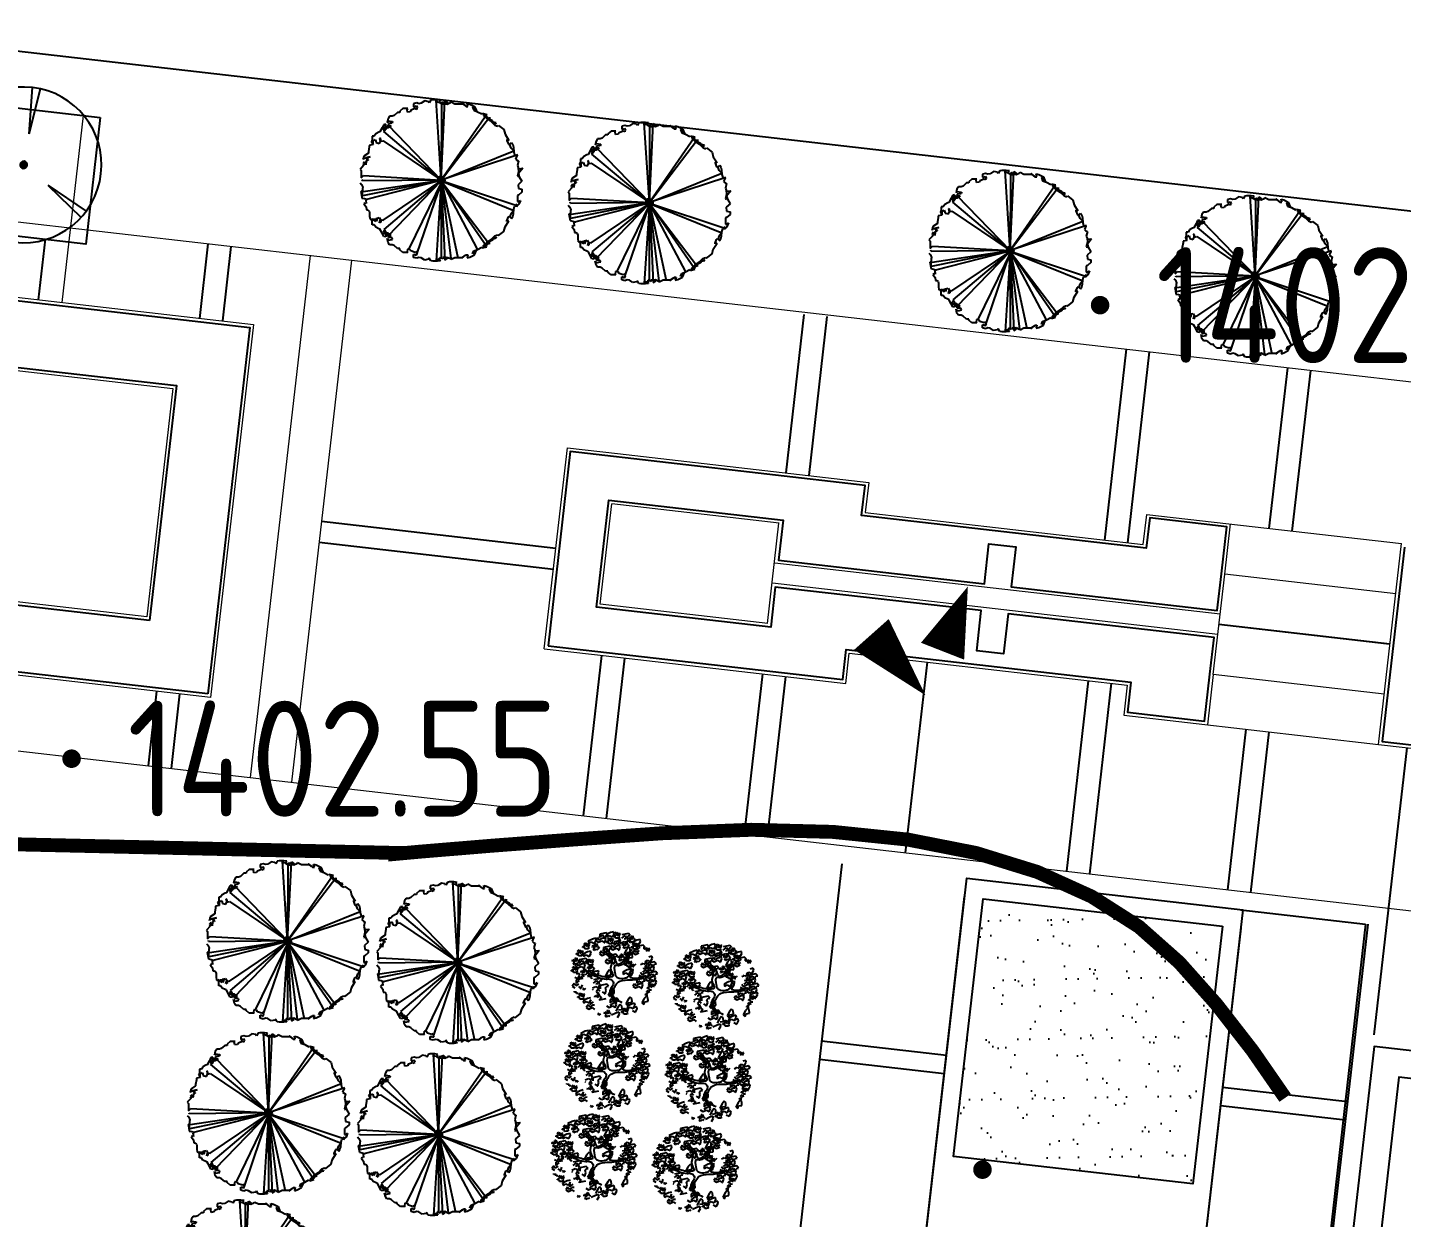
# Model space of a CAD drawing. Extents: x -2226 to 12369489, y -12501589 to 2275.
# Drawn here: x 5664006.45 to 5664036.11, y -6547982.6 to -6547956.91 of the extents above; entities that cross this region are included whole.
import ezdxf
from ezdxf.enums import TextEntityAlignment as Align

# ---------------------------------------------------------------- set-up
doc = ezdxf.new("R2010")
doc.units = 0
doc.header["$LTSCALE"] = 1000
doc.header["$MEASUREMENT"] = 0
doc.layers.get('0').update_dxf_attribs({"linetype": 'CONTINUOUS'})
for name, color, linetype in [('0-road', 33, 'CONTINUOUS'), ('0-tree', 93, 'CONTINUOUS'), ('2222', 7, 'CONTINUOUS'), ('caodi', 7, 'CONTINUOUS'), ('GN-树木', 7, 'CONTINUOUS'), ('Plnt', 122, 'CONTINUOUS'), ('WALL', 2, 'CONTINUOUS'), ('周边地形图', 8, 'CONTINUOUS'), ('树', 85, 'CONTINUOUS'), ('水', 165, 'CONTINUOUS'), ('车行道', 5, 'CONTINUOUS'), ('铺地', 25, 'CONTINUOUS')]:
    doc.layers.add(name, color=color, linetype=linetype)
doc.layers.add('景观', color=4, linetype='CONTINUOUS', lineweight=13)
doc.styles.get("Standard").update_dxf_attribs({"font": 'GBENOR', "bigfont": 'GBCBIG'})

# ---------------------------------------------------------------- blocks, each defined once
blk = doc.blocks.new('gc090')
for points in [[(1.067, 1.447, 0, 1, 0), (0.52, 0.049, 1, 1, 0)], [(-1.016, 0.411, 1, 0, 0), (0.151, -0.902, 0, 0, 0)]]:
    blk.add_lwpolyline(points, format="xyseb")
blk = doc.blocks.new('RT5')
at = {"layer": 'WALL', "ltscale": 10}
for points in [[(4426135, -5875637), (4487035, -5875637), (4487035, -5864537), (4426135, -5864537)], [(4426735, -5875037), (4486435, -5875037), (4486435, -5865137), (4426735, -5865137)]]:
    blk.add_lwpolyline(points, close=True, dxfattribs=at)
blk = doc.blocks.new('hf')
h = blk.add_hatch(color=256)
edge = h.paths.add_edge_path()
edge.add_ellipse((617215, -98120), major_axis=(53.4, 0), ratio=0.999999, start_angle=0, end_angle=360, ccw=False)
for p, q in [((617002, -97696, 3233), (616631, -97110, 3233)), ((617002, -97696, 3233), (616737, -97056, 3233)), ((617688, -98148, 3233), (618382, -98120, 3233)), ((617688, -98148, 3233), (618376, -98239, 3233)), ((616954, -98516, 3233), (616532, -99066, 3233)), ((616954, -98516, 3233), (616632, -99131, 3233))]:
    blk.add_line(p, q)
at = {"extrusion": (0, 0, -1)}
for major_axis, start_param, end_param in [((1167, 0), 4.712171, 10.995356), ((53.4, 0), 4.709365, 10.99255)]:
    blk.add_ellipse((617215, -98120, 3233), major_axis=major_axis, ratio=0.999999, start_param=start_param, end_param=end_param, dxfattribs=at)
blk = doc.blocks.new('wqeqweq')
at = {"layer": '0-tree', "color": 76}
for p, q in [((164803, -121609), (164762, -121681)), ((164855, -121598), (164803, -121609)), ((164979, -121598), (164855, -121598)), ((165084, -123763), (164948, -121609)), ((164948, -121609), (164969, -121650)), ((165062, -121609), (164979, -121598)), ((165041, -121640), (165062, -121609)), ((163905, -121939), (163812, -122021)), ((163967, -121939), (163905, -121939)), ((164050, -121836), (163967, -121908)), ((163967, -121908), (163967, -121939)), ((164143, -121836), (164050, -121836)), ((164184, -121836), (164143, -121836)), ((164163, -121856), (164184, -121836)), ((164174, -121929), (164163, -121856)), ((164246, -121918), (164174, -121929)), ((164266, -121877), (164246, -121918)), ((164380, -121836), (164266, -121877)), ((164421, -121681), (164339, -121702)), ((164339, -121702), (164339, -121784)), ((164339, -121784), (164390, -121784)), ((164421, -121856), (164380, -121836)), ((164390, -121784), (164411, -121753)), ((164411, -121753), (164442, -121815)), ((164483, -121702), (164421, -121681)), ((164442, -121815), (164421, -121825)), ((164421, -121825), (164421, -121856)), ((164545, -121691), (164483, -121702)), ((164638, -121629), (164545, -121691)), ((164741, -121650), (164638, -121629)), ((164762, -121681), (164741, -121650)), ((164969, -121650), (165031, -121660)), ((165031, -121660), (165062, -121691)), ((165041, -121691), (165041, -121640)), ((165092, -121681), (165041, -121691)), ((165062, -121691), (165092, -121691)), ((165084, -123763), (165185, -121629)), ((165092, -121691), (165084, -123763)), ((165123, -121660), (165092, -121681)), ((165154, -121691), (165123, -121660)), ((165144, -121733), (165154, -121691)), ((165185, -121629), (165258, -121681)), ((165258, -121681), (165196, -121702)), ((165196, -121702), (165247, -121712)), ((165247, -121712), (165330, -121671)), ((165330, -121671), (165351, -121650)), ((165351, -121650), (165454, -121702)), ((165454, -121702), (165516, -121702)), ((165516, -121702), (165536, -121702)), ((165536, -121702), (165660, -121702)), ((165722, -121753), (165640, -121681)), ((165640, -121681), (165733, -121753)), ((165660, -121702), (165722, -121753)), ((165733, -121753), (165753, -121774)), ((165753, -121774), (165805, -121774)), ((165805, -121774), (165784, -121691)), ((165784, -121691), (165857, -121712)), ((165857, -121712), (165980, -121774)), ((166032, -121898), (165929, -121794)), ((165929, -121794), (165960, -121877)), ((165960, -121877), (166063, -121918)), ((165980, -121774), (166032, -121898)), ((166063, -121918), (166177, -121980)), ((166177, -121980), (166197, -121960)), ((166197, -121960), (166311, -121991)), ((166301, -122032), (166228, -121970)), ((166228, -121970), (166228, -122021)), ((163492, -122352), (163430, -122465)), ((163533, -122269), (163492, -122352)), ((163513, -122372), (163585, -122331)), ((163585, -122259), (163533, -122269)), ((163533, -122455), (163647, -122279)), ((163585, -122331), (163585, -122259)), ((163647, -122352), (163595, -122362)), ((163647, -122104), (163626, -122207)), ((163626, -122207), (163647, -122166)), ((163688, -122042), (163647, -122104)), ((163647, -122166), (163709, -122176)), ((163647, -122279), (165084, -123763)), ((163730, -122290), (163647, -122352)), ((163761, -122228), (163657, -122238)), ((163657, -122238), (163657, -122269)), ((163657, -122269), (163657, -122290)), ((163657, -122290), (163730, -122290)), ((163761, -122042), (163688, -122042)), ((163709, -122176), (163771, -122187)), ((163812, -122021), (163761, -122042)), ((163771, -122187), (163761, -122228)), ((166311, -121991), (165084, -123763)), ((165084, -123763), (166383, -122063)), ((166228, -122021), (166311, -122104)), ((166332, -122094), (166301, -122032)), ((166311, -122104), (166435, -122187)), ((166466, -122166), (166332, -122094)), ((166383, -122063), (166383, -122145)), ((166383, -122145), (166466, -122187)), ((166435, -122187), (166528, -122279)), ((166486, -122197), (166466, -122166)), ((166466, -122187), (166559, -122248)), ((166569, -122218), (166486, -122197)), ((166528, -122279), (166600, -122310)), ((166559, -122248), (166569, -122218)), ((166600, -122310), (166631, -122290)), ((166631, -122290), (166776, -122403)), ((163244, -122713), (163193, -122713)), ((163193, -122713), (163244, -122806)), ((163203, -122744), (163306, -122672)), ((163224, -122682), (163203, -122744)), ((163275, -122579), (163224, -122579)), ((163224, -122579), (163224, -122682)), ((163244, -122775), (163244, -122713)), ((163317, -122517), (163275, -122579)), ((163306, -122672), (163327, -122754)), ((163399, -122475), (163317, -122517)), ((163430, -122465), (163399, -122475)), ((163409, -122775), (163451, -122702)), ((163451, -122651), (163420, -122630)), ((163420, -122630), (163440, -122713)), ((163440, -122713), (163513, -122702)), ((163451, -122702), (163451, -122651)), ((163554, -122434), (163513, -122372)), ((163513, -122702), (165084, -123763)), ((165084, -123763), (163533, -122455)), ((163585, -122393), (163554, -122434)), ((163595, -122362), (163585, -122393)), ((166776, -122403), (166807, -122527)), ((166807, -122527), (166910, -122692)), ((166910, -122692), (166858, -122672)), ((166858, -122672), (166858, -122692)), ((166858, -122692), (166899, -122795)), ((163120, -123033), (162996, -123115)), ((163141, -122868), (163120, -122991)), ((163120, -122991), (163120, -123033)), ((163244, -122806), (163141, -122826)), ((163141, -122826), (163141, -122868)), ((163327, -122754), (163409, -122775)), ((165084, -123763), (167044, -122971)), ((167147, -123084), (165084, -123763)), ((166899, -122795), (166920, -122816)), ((166920, -122816), (166982, -122754)), ((166972, -122899), (166930, -122785)), ((167044, -122971), (166972, -122899)), ((166982, -122754), (167013, -122806)), ((167013, -122806), (167034, -122878)), ((167034, -122878), (167044, -123002)), ((167044, -123002), (167065, -123084)), ((167065, -123084), (167127, -123095)), ((167127, -123095), (167147, -123084)), ((162996, -123363), (162893, -123476)), ((162996, -123115), (162976, -123208)), ((162976, -123208), (162986, -123177)), ((163017, -123270), (162976, -123322)), ((162976, -123322), (162996, -123363)), ((162986, -123177), (163162, -123136)), ((163048, -123353), (163017, -123270)), ((163162, -123136), (163038, -123167)), ((163038, -123167), (163110, -123208)), ((163058, -123260), (163048, -123353)), ((163100, -123239), (163058, -123239)), ((163058, -123239), (163058, -123260)), ((163110, -123208), (163100, -123239)), ((167127, -123105), (167085, -123198)), ((167085, -123198), (167127, -123229)), ((167127, -123229), (167168, -123249)), ((167168, -123249), (167137, -123373)), ((167137, -123373), (167158, -123425)), ((167158, -123425), (167168, -123538)), ((167281, -123445), (167168, -123590)), ((167178, -123456), (167281, -123445)), ((167178, -123559), (167178, -123456)), ((162893, -123476), (162924, -123507)), ((162893, -123837), (162934, -123879)), ((162924, -123507), (162924, -123631)), ((162924, -123631), (162924, -123703)), ((162924, -123703), (162986, -123641)), ((162955, -123786), (162945, -123755)), ((165084, -123763), (162955, -123786)), ((165084, -123763), (162955, -124188)), ((162976, -124075), (165084, -123763)), ((162986, -123641), (165084, -123763)), ((165041, -123788), (163065, -124290)), ((163513, -124849), (165084, -123788)), ((165084, -123788), (163533, -125096)), ((163647, -125272), (165084, -123788)), ((165106, -123778), (164211, -125622)), ((165078, -123825), (164426, -125734)), ((165084, -123788), (164948, -125942)), ((165092, -125860), (165084, -123788)), ((165084, -123788), (165185, -125922)), ((166311, -125561), (165084, -123788)), ((165084, -123788), (166383, -125488)), ((167147, -124467), (165084, -123788)), ((165084, -123788), (167044, -124580)), ((165087, -123778), (165534, -125864)), ((165087, -123797), (166056, -125631)), ((165087, -123806), (165339, -125883)), ((167168, -123538), (167137, -123662)), ((167137, -123662), (167168, -123672)), ((167261, -123796), (167158, -123889)), ((167168, -123672), (167178, -123559)), ((167168, -123590), (167189, -123672)), ((167189, -123672), (167261, -123796)), ((162955, -124095), (162914, -124064)), ((162914, -124064), (162934, -124157)), ((162934, -123879), (162965, -123951)), ((162934, -124157), (162945, -124250)), ((162955, -124023), (162945, -124075)), ((162945, -124075), (162976, -124075)), ((162965, -123951), (162955, -123992)), ((162955, -123992), (162955, -124023)), ((162955, -124147), (162955, -124095)), ((162955, -124188), (162955, -124147)), ((167168, -124168), (167137, -124178)), ((167137, -124178), (167137, -124343)), ((167158, -123889), (167168, -123992)), ((167168, -123992), (167261, -124013)), ((167261, -124085), (167168, -124168)), ((167261, -124013), (167261, -124085)), ((162945, -124250), (163017, -124261)), ((163027, -124384), (162996, -124405)), ((162996, -124405), (163058, -124488)), ((163017, -124261), (163079, -124281)), ((163058, -124395), (163027, -124384)), ((163089, -124291), (163048, -124302)), ((163048, -124302), (163058, -124395)), ((163058, -124488), (163069, -124570)), ((163069, -124570), (163100, -124570)), ((163079, -124281), (163089, -124291)), ((163100, -124570), (163141, -124601)), ((167044, -124580), (166972, -124653)), ((167034, -124673), (167044, -124549)), ((167044, -124549), (167065, -124467)), ((167065, -124467), (167127, -124457)), ((167137, -124446), (167096, -124426)), ((167096, -124426), (167096, -124488)), ((167127, -124457), (167147, -124467)), ((167137, -124343), (167158, -124343)), ((167178, -124415), (167137, -124446)), ((167158, -124343), (167220, -124312)), ((167220, -124312), (167178, -124415)), ((163141, -124601), (163151, -124642)), ((163151, -124642), (163151, -124735)), ((163151, -124735), (163162, -124818)), ((163162, -124818), (163358, -124807)), ((163224, -124869), (163203, -124807)), ((163203, -124807), (163306, -124880)), ((163224, -124972), (163224, -124869)), ((163306, -124880), (163327, -124797)), ((163327, -124797), (163409, -124776)), ((163358, -124807), (163337, -124880)), ((163409, -124776), (163451, -124849)), ((163420, -124921), (163440, -124838)), ((163451, -124900), (163420, -124921)), ((163440, -124838), (163513, -124849)), ((163451, -124849), (163451, -124900)), ((166807, -125024), (166910, -124859)), ((166858, -124859), (166899, -124756)), ((166910, -124859), (166858, -124880)), ((166858, -124880), (166858, -124859)), ((166899, -124756), (166920, -124735)), ((166920, -124735), (166982, -124797)), ((166972, -124653), (166930, -124766)), ((166982, -124797), (167013, -124745)), ((167013, -124745), (167034, -124673)), ((163275, -124972), (163224, -124972)), ((163317, -125034), (163275, -124972)), ((163399, -125076), (163317, -125034)), ((163430, -125086), (163399, -125076)), ((163492, -125199), (163430, -125086)), ((163533, -125282), (163492, -125199)), ((163554, -125117), (163513, -125179)), ((163513, -125179), (163585, -125220)), ((163533, -125096), (163647, -125272)), ((163585, -125292), (163533, -125282)), ((163585, -125158), (163554, -125117)), ((163595, -125189), (163585, -125158)), ((163585, -125220), (163585, -125292)), ((163647, -125199), (163595, -125189)), ((163730, -125261), (163647, -125199)), ((163657, -125282), (163657, -125261)), ((163657, -125261), (163730, -125261)), ((163657, -125313), (163657, -125282)), ((163761, -125323), (163657, -125313)), ((166435, -125365), (166528, -125272)), ((166466, -125365), (166559, -125303)), ((166528, -125272), (166600, -125241)), ((166559, -125303), (166569, -125334)), ((166600, -125241), (166631, -125261)), ((166631, -125261), (166776, -125148)), ((166776, -125148), (166807, -125024)), ((163647, -125447), (163626, -125344)), ((163626, -125344), (163647, -125385)), ((163647, -125385), (163709, -125375)), ((163688, -125509), (163647, -125447)), ((163761, -125509), (163688, -125509)), ((163709, -125375), (163771, -125365)), ((163771, -125365), (163761, -125323)), ((163812, -125530), (163761, -125509)), ((163905, -125612), (163812, -125530)), ((163967, -125612), (163905, -125612)), ((163967, -125643), (163967, -125612)), ((164050, -125715), (163967, -125643)), ((164174, -125623), (164163, -125695)), ((164246, -125633), (164174, -125623)), ((164266, -125674), (164246, -125633)), ((164380, -125715), (164266, -125674)), ((166032, -125653), (165929, -125757)), ((165929, -125757), (165960, -125674)), ((165960, -125674), (166063, -125633)), ((165980, -125777), (166032, -125653)), ((166063, -125633), (166177, -125571)), ((166177, -125571), (166197, -125592)), ((166197, -125592), (166311, -125561)), ((166228, -125530), (166311, -125447)), ((166301, -125519), (166228, -125581)), ((166228, -125581), (166228, -125530)), ((166332, -125457), (166301, -125519)), ((166311, -125447), (166435, -125365)), ((166466, -125385), (166332, -125457)), ((166383, -125406), (166466, -125365)), ((166383, -125488), (166383, -125406)), ((166486, -125354), (166466, -125385)), ((166569, -125334), (166486, -125354)), ((164143, -125715), (164050, -125715)), ((164184, -125715), (164143, -125715)), ((164163, -125695), (164184, -125715)), ((164339, -125850), (164339, -125767)), ((164339, -125767), (164390, -125767)), ((164421, -125870), (164339, -125850)), ((164421, -125695), (164380, -125715)), ((164390, -125767), (164411, -125798)), ((164411, -125798), (164442, -125736)), ((164421, -125726), (164421, -125695)), ((164442, -125736), (164421, -125726)), ((164483, -125850), (164421, -125870)), ((164545, -125860), (164483, -125850)), ((164638, -125922), (164545, -125860)), ((164741, -125901), (164638, -125922)), ((164762, -125870), (164741, -125901)), ((164803, -125942), (164762, -125870)), ((164855, -125953), (164803, -125942)), ((164979, -125953), (164855, -125953)), ((164948, -125942), (164969, -125901)), ((164969, -125901), (165031, -125891)), ((165062, -125942), (164979, -125953)), ((165031, -125891), (165062, -125860)), ((165092, -125870), (165041, -125860)), ((165041, -125860), (165041, -125911)), ((165041, -125911), (165062, -125942)), ((165062, -125860), (165092, -125860)), ((165123, -125891), (165092, -125870)), ((165154, -125860), (165123, -125891)), ((165144, -125819), (165154, -125860)), ((165185, -125922), (165258, -125870)), ((165196, -125850), (165247, -125839)), ((165258, -125870), (165196, -125850)), ((165247, -125839), (165330, -125880)), ((165330, -125880), (165351, -125901)), ((165351, -125901), (165454, -125850)), ((165454, -125850), (165516, -125850)), ((165516, -125850), (165536, -125850)), ((165536, -125850), (165660, -125850)), ((165722, -125798), (165640, -125870)), ((165640, -125870), (165733, -125798)), ((165660, -125850), (165722, -125798)), ((165733, -125798), (165753, -125777)), ((165753, -125777), (165805, -125777)), ((165805, -125777), (165784, -125860)), ((165784, -125860), (165857, -125839)), ((165857, -125839), (165980, -125777))]:
    blk.add_line(p, q, dxfattribs=at)
for centre, radius in [((165078, -123769), 85.9), ((165069, -123732), 75.1), ((165056, -123787), 34.9), ((165106, -123778), 75.1), ((165083, -123767), 42.8)]:
    blk.add_circle(centre, radius, dxfattribs=at)
blk = doc.blocks.new('银杏')
at = {"layer": '树', "color": 60}
for p, q in [((-1267, 2458), (-1227, 2569)), ((-1177, 2249), (-1267, 2458)), ((-1227, 2569), (-1046, 2496)), ((-1046, 2496), (-803, 2334)), ((-927, 2533), (-934, 2507)), ((-934, 2507), (-880, 2436)), ((-839, 2577), (-927, 2533)), ((-811, 2624), (-839, 2577)), ((-750, 2732), (-811, 2624)), ((-754, 2511), (-746, 2592)), ((-694, 2563), (-754, 2511)), ((-681, 2712), (-750, 2732)), ((-746, 2592), (-681, 2712)), ((-562, 2609), (-694, 2563)), ((-655, 2441), (-633, 2518)), ((-633, 2518), (-568, 2485)), ((-621, 2729), (-503, 2841)), ((-520, 2694), (-621, 2729)), ((-568, 2485), (-547, 2507)), ((-547, 2507), (-562, 2609)), ((-523, 2463), (-456, 2607)), ((-476, 2260), (-523, 2463)), ((-456, 2607), (-520, 2694)), ((-503, 2841), (-123, 2715)), ((-325, 2695), (-404, 2514)), ((-404, 2514), (-290, 2485)), ((-145, 2520), (-325, 2695)), ((-25, 2480), (66, 2316)), ((64, 2824), (2, 2789)), ((2, 2789), (35, 2670)), ((48, 2617), (18, 2524)), ((31, 2500), (120, 2488)), ((35, 2670), (48, 2617)), ((104, 2693), (64, 2824)), ((155, 2630), (104, 2693)), ((120, 2488), (227, 2471)), ((161, 2710), (155, 2630)), ((222, 2835), (161, 2710)), ((305, 2774), (222, 2835)), ((227, 2471), (232, 2551)), ((232, 2551), (365, 2548)), ((236, 2721), (305, 2744)), ((275, 2651), (236, 2721)), ((371, 2597), (275, 2651)), ((305, 2744), (305, 2774)), ((352, 2733), (392, 2843)), ((442, 2524), (352, 2733)), ((365, 2548), (371, 2597)), ((392, 2843), (574, 2770)), ((633, 2591), (442, 2524)), ((574, 2770), (816, 2609)), ((756, 2473), (633, 2591)), ((701, 2616), (819, 2727)), ((802, 2581), (701, 2616)), ((816, 2609), (756, 2473)), ((799, 2350), (866, 2494)), ((866, 2494), (802, 2581)), ((819, 2727), (1199, 2602)), ((997, 2582), (918, 2401)), ((1177, 2407), (997, 2582)), ((1199, 2602), (1177, 2407)), ((-1622, 2132), (-1683, 2006)), ((-1539, 2071), (-1622, 2132)), ((-1608, 2018), (-1539, 2040)), ((-1574, 2147), (-1456, 2259)), ((-1473, 2112), (-1574, 2147)), ((-1539, 2040), (-1539, 2071)), ((-1456, 2259), (-1076, 2134)), ((-1098, 1938), (-1277, 2114)), ((-1056, 1656), (-1247, 1764)), ((-1242, 1904), (-1089, 1775)), ((-987, 2316), (-1177, 2249)), ((-1078, 2297), (-1141, 2262)), ((-1141, 2262), (-1107, 2143)), ((-1094, 2089), (-1124, 1996)), ((-1124, 1996), (-1111, 1973)), ((-1111, 1973), (-1023, 1961)), ((-1107, 2143), (-1094, 2089)), ((-1076, 2134), (-1098, 1938)), ((-1089, 1775), (-978, 1898)), ((-1039, 2166), (-1078, 2297)), ((-887, 1735), (-1056, 1656)), ((-987, 2103), (-1039, 2166)), ((-1023, 1961), (-915, 1944)), ((-863, 2199), (-987, 2316)), ((-982, 2182), (-987, 2103)), ((-921, 2308), (-982, 2182)), ((-978, 1898), (-887, 1735)), ((-838, 2247), (-921, 2308)), ((-915, 1944), (-910, 2023)), ((-910, 2023), (-777, 2020)), ((-906, 2194), (-837, 2216)), ((-867, 2123), (-906, 2194)), ((-895, 1451), (-854, 1675)), ((-880, 2436), (-816, 2348)), ((-772, 2069), (-867, 2123)), ((-803, 2334), (-863, 2199)), ((-854, 1675), (-759, 1744)), ((-837, 2216), (-838, 2247)), ((-816, 2348), (-756, 2400)), ((-777, 2020), (-772, 2069)), ((-759, 1744), (-649, 1583)), ((-756, 2400), (-664, 2305)), ((-742, 1749), (-700, 1973)), ((-546, 1699), (-742, 1749)), ((-700, 1973), (-606, 2042)), ((-664, 2305), (-626, 2335)), ((-626, 2335), (-655, 2441)), ((-601, 2142), (-609, 2116)), ((-609, 2116), (-555, 2045)), ((-606, 2042), (-495, 1881)), ((-514, 2186), (-601, 2142)), ((-555, 2045), (-491, 1957)), ((-508, 1533), (-546, 1699)), ((-486, 2234), (-514, 2186)), ((-495, 1881), (-383, 1612)), ((-491, 1957), (-431, 2010)), ((-425, 2341), (-486, 2234)), ((-444, 2262), (-476, 2260)), ((-294, 2345), (-444, 2262)), ((-431, 2010), (-339, 1914)), ((-429, 2120), (-421, 2201)), ((-369, 2172), (-429, 2120)), ((-356, 2322), (-425, 2341)), ((-421, 2201), (-356, 2322)), ((-237, 2218), (-369, 2172)), ((-339, 1914), (-300, 1944)), ((-330, 2050), (-308, 2127)), ((-300, 1944), (-330, 2050)), ((-308, 2127), (-243, 2094)), ((-103, 2237), (-294, 2345)), ((-243, 2094), (-222, 2116)), ((-222, 2116), (-237, 2218)), ((-105, 2233), (-206, 2268)), ((-108, 2002), (-41, 2146)), ((-61, 1799), (-108, 2002)), ((-41, 2146), (-105, 2233)), ((66, 2316), (-103, 2237)), ((-88, 2380), (292, 2255)), ((-29, 1801), (-61, 1799)), ((121, 1885), (-29, 1801)), ((90, 2235), (11, 2053)), ((11, 2053), (125, 2025)), ((270, 2059), (90, 2235)), ((312, 1777), (121, 1885)), ((125, 2025), (278, 1896)), ((292, 2255), (270, 2059)), ((278, 1896), (390, 2019)), ((481, 1856), (312, 1777)), ((434, 2445), (372, 2410)), ((372, 2410), (405, 2291)), ((418, 2237), (388, 2144)), ((388, 2144), (401, 2121)), ((390, 2019), (481, 1856)), ((394, 1857), (512, 1969)), ((495, 1822), (394, 1857)), ((401, 2121), (489, 2109)), ((405, 2291), (418, 2237)), ((474, 2314), (434, 2445)), ((525, 2251), (474, 2314)), ((489, 2109), (597, 2092)), ((492, 1591), (559, 1735)), ((559, 1735), (495, 1822)), ((512, 1969), (892, 1844)), ((531, 2330), (525, 2251)), ((592, 2456), (531, 2330)), ((675, 2395), (592, 2456)), ((597, 2092), (602, 2171)), ((602, 2171), (735, 2169)), ((606, 2342), (675, 2364)), ((645, 2271), (606, 2342)), ((690, 1824), (611, 1642)), ((611, 1642), (725, 1614)), ((740, 2217), (645, 2271)), ((675, 2364), (675, 2395)), ((870, 1648), (690, 1824)), ((735, 2169), (740, 2217)), ((846, 2147), (799, 2350)), ((878, 2149), (846, 2147)), ((892, 1844), (870, 1648)), ((1028, 2232), (878, 2149)), ((918, 2401), (1032, 2372)), ((1219, 2124), (1028, 2232)), ((1032, 2372), (1185, 2243)), ((1151, 1827), (1144, 1802)), ((1144, 1802), (1198, 1731)), ((1238, 1872), (1151, 1827)), ((1185, 2243), (1297, 2367)), ((1198, 1731), (1262, 1643)), ((1388, 2203), (1219, 2124)), ((1267, 1919), (1238, 1872)), ((1262, 1643), (1322, 1695)), ((1327, 2027), (1267, 1919)), ((1297, 2367), (1388, 2203)), ((1322, 1695), (1413, 1600)), ((1323, 1806), (1332, 1887)), ((1383, 1858), (1323, 1806)), ((1396, 2007), (1327, 2027)), ((1332, 1887), (1396, 2007)), ((1361, 2233), (1402, 2343)), ((1451, 2024), (1361, 2233)), ((1515, 1904), (1383, 1858)), ((1402, 2343), (1583, 2270)), ((1423, 1736), (1445, 1813)), ((1452, 1630), (1423, 1736)), ((1445, 1813), (1510, 1780)), ((1642, 2091), (1451, 2024)), ((1510, 1780), (1531, 1802)), ((1531, 1802), (1515, 1904)), ((1583, 2270), (1825, 2109)), ((1766, 1974), (1642, 2091)), ((1799, 1979), (1737, 1944)), ((1737, 1944), (1770, 1825)), ((1783, 1772), (1753, 1679)), ((1753, 1679), (1766, 1655)), ((1825, 2109), (1766, 1974)), ((1766, 1655), (1855, 1643)), ((1770, 1825), (1783, 1772)), ((1839, 1848), (1799, 1979)), ((1890, 1785), (1839, 1848)), ((1855, 1643), (1962, 1626)), ((1896, 1865), (1890, 1785)), ((1962, 1626), (1967, 1706)), ((2010, 1806), (1971, 1876)), ((-1088, 1069), (-1150, 1034)), ((-1048, 938), (-1088, 1069)), ((-997, 875), (-1048, 938)), ((-991, 954), (-997, 875)), ((-930, 1080), (-991, 954)), ((-847, 1019), (-930, 1080)), ((-916, 966), (-847, 989)), ((-877, 895), (-916, 966)), ((-699, 1401), (-895, 1451)), ((-782, 841), (-877, 895)), ((-803, 1227), (-866, 1192)), ((-866, 1192), (-833, 1073)), ((-819, 1019), (-849, 926)), ((-849, 926), (-837, 903)), ((-847, 989), (-847, 1019)), ((-837, 903), (-748, 891)), ((-833, 1073), (-819, 1019)), ((-764, 1096), (-803, 1227)), ((-787, 793), (-782, 841)), ((-712, 1033), (-764, 1096)), ((-748, 891), (-641, 874)), ((-707, 1112), (-712, 1033)), ((-646, 1238), (-707, 1112)), ((-661, 1235), (-699, 1401)), ((-537, 1314), (-661, 1235)), ((-649, 1583), (-537, 1314)), ((-563, 1177), (-646, 1238)), ((-641, 874), (-635, 953)), ((-635, 953), (-503, 951)), ((-631, 1124), (-563, 1146)), ((-592, 1053), (-631, 1124)), ((-497, 999), (-592, 1053)), ((-563, 1146), (-563, 1177)), ((-383, 1612), (-508, 1533)), ((-503, 951), (-497, 999)), ((-444, 1379), (-451, 1353)), ((-451, 1353), (-397, 1282)), ((-357, 1423), (-444, 1379)), ((-397, 1282), (-333, 1194)), ((-328, 1471), (-357, 1423)), ((-333, 1194), (-273, 1247)), ((-267, 1578), (-328, 1471)), ((-273, 1247), (-181, 1151)), ((-271, 1357), (-263, 1438)), ((-212, 1409), (-271, 1357)), ((-199, 1559), (-267, 1578)), ((-263, 1438), (-199, 1559)), ((-80, 1455), (-212, 1409)), ((-181, 1151), (-143, 1181)), ((-172, 1287), (-150, 1364)), ((-143, 1181), (-172, 1287)), ((-150, 1364), (-85, 1332)), ((-85, 1332), (-64, 1353)), ((-64, 1353), (-80, 1455)), ((-4, 1424), (114, 1536)), ((98, 1389), (-4, 1424)), ((95, 1158), (162, 1302)), ((142, 955), (95, 1158)), ((162, 1302), (98, 1389)), ((114, 1536), (495, 1411)), ((173, 957), (142, 955)), ((324, 1041), (173, 957)), ((293, 1390), (214, 1209)), ((214, 1209), (328, 1180)), ((472, 1215), (293, 1390)), ((514, 933), (324, 1041)), ((328, 1180), (481, 1052)), ((495, 1411), (472, 1215)), ((481, 1052), (593, 1175)), ((539, 1388), (492, 1591)), ((684, 1011), (514, 933)), ((571, 1390), (539, 1388)), ((721, 1474), (571, 1390)), ((593, 1175), (684, 1011)), ((912, 1366), (721, 1474)), ((725, 1614), (879, 1485)), ((879, 1485), (990, 1608)), ((1081, 1444), (912, 1366)), ((990, 1608), (1081, 1444)), ((1472, 1054), (1409, 1019)), ((1409, 1019), (1442, 900)), ((1413, 1600), (1452, 1630)), ((1456, 846), (1425, 753)), ((1442, 900), (1456, 846)), ((1511, 923), (1472, 1054)), ((1563, 860), (1511, 923)), ((1568, 939), (1563, 860)), ((1629, 1065), (1568, 939)), ((1584, 1431), (1625, 1541)), ((1674, 1222), (1584, 1431)), ((1625, 1541), (1806, 1469)), ((1712, 1004), (1629, 1065)), ((1643, 951), (1712, 974)), ((1682, 880), (1643, 951)), ((1865, 1289), (1674, 1222)), ((1778, 826), (1682, 880)), ((1712, 974), (1712, 1004)), ((1743, 958), (1861, 1070)), ((1844, 923), (1743, 958)), ((1772, 778), (1778, 826)), ((1806, 1469), (2048, 1307)), ((1909, 836), (1844, 923)), ((1989, 1172), (1865, 1289)), ((2048, 1307), (1989, 1172)), ((2135, 1527), (2072, 1493)), ((2072, 1493), (2106, 1374)), ((2119, 1320), (2089, 1227)), ((2089, 1227), (2102, 1203)), ((2102, 1203), (2190, 1191)), ((2106, 1374), (2119, 1320)), ((2175, 1397), (2135, 1527)), ((2226, 1333), (2175, 1397)), ((2190, 1191), (2298, 1175)), ((2298, 1175), (2303, 1254)), ((-925, 716), (-920, 796)), ((-920, 796), (-787, 793)), ((-895, 637), (-854, 748)), ((-805, 428), (-895, 637)), ((-854, 748), (-673, 675)), ((-614, 495), (-805, 428)), ((-673, 675), (-430, 513)), ((-490, 378), (-614, 495)), ((-430, 513), (-490, 378)), ((237, 272), (278, 496)), ((433, 222), (237, 272)), ((278, 496), (373, 566)), ((373, 566), (483, 404)), ((471, 56), (433, 222)), ((596, 135), (471, 56)), ((483, 404), (596, 135)), ((986, 324), (1026, 434)), ((1298, 538), (1291, 513)), ((1385, 583), (1298, 538)), ((1414, 630), (1385, 583)), ((1474, 738), (1414, 630)), ((1425, 753), (1438, 730)), ((1438, 730), (1527, 718)), ((1543, 718), (1474, 738)), ((1479, 598), (1543, 718)), ((1527, 718), (1634, 701)), ((1634, 701), (1639, 781)), ((1639, 781), (1772, 778))]:
    blk.add_line(p, q, dxfattribs=at)
at = {"layer": '树'}
for p, q in [((-2083, 1544), (-2043, 1655)), ((-2043, 1655), (-1862, 1582)), ((-1779, 2121), (-1842, 2086)), ((-1842, 2086), (-1809, 1967)), ((-1809, 1967), (-1796, 1913)), ((-1740, 1990), (-1779, 2121)), ((-1688, 1927), (-1740, 1990)), ((-1683, 2006), (-1688, 1927)), ((1957, 1990), (1896, 1865)), ((2040, 1929), (1957, 1990)), ((1967, 1706), (2100, 1703)), ((1971, 1876), (2040, 1899)), ((2105, 1752), (2010, 1806)), ((2040, 1899), (2040, 1929)), ((2100, 1703), (2105, 1752)), ((-2357, 1231), (-2239, 1343)), ((-2256, 1196), (-2357, 1231)), ((-2259, 965), (-2192, 1109)), ((-2212, 762), (-2259, 965)), ((-2192, 1109), (-2256, 1196)), ((-2239, 1343), (-1859, 1218)), ((-2030, 848), (-2180, 764)), ((-2061, 1197), (-2140, 1016)), ((-2140, 1016), (-2026, 987)), ((-1993, 1335), (-2083, 1544)), ((-2080, 857), (-1962, 968)), ((-1979, 821), (-2080, 857)), ((-1881, 1022), (-2061, 1197)), ((-1839, 740), (-2030, 848)), ((-2026, 987), (-1873, 859)), ((-1803, 1402), (-1993, 1335)), ((-1915, 735), (-1979, 821)), ((-1962, 968), (-1582, 843)), ((-1859, 1218), (-1881, 1022)), ((-1873, 859), (-1761, 982)), ((-1784, 823), (-1863, 641)), ((-1679, 1285), (-1803, 1402)), ((-1728, 1313), (-1791, 1278)), ((-1791, 1278), (-1757, 1159)), ((-1604, 647), (-1784, 823)), ((-1744, 1105), (-1774, 1012)), ((-1774, 1012), (-1761, 989)), ((-1761, 989), (-1673, 977)), ((-1761, 982), (-1670, 818)), ((-1757, 1159), (-1744, 1105)), ((-1688, 1182), (-1728, 1313)), ((-1637, 1119), (-1688, 1182)), ((-1632, 1198), (-1637, 1119)), ((-1517, 1139), (-1556, 1210)), ((-1422, 1085), (-1517, 1139)), ((1841, 692), (1909, 836)), ((1861, 1070), (2241, 945)), ((2040, 924), (1960, 743)), ((2219, 749), (2040, 924)), ((2241, 945), (2219, 749)), ((2231, 1413), (2226, 1333)), ((2292, 1538), (2231, 1413)), ((2242, 849), (2234, 823)), ((2234, 823), (2288, 752)), ((2329, 894), (2242, 849)), ((2375, 1477), (2292, 1538)), ((2303, 1254), (2436, 1251)), ((2307, 1424), (2376, 1447)), ((2346, 1354), (2307, 1424)), ((2357, 941), (2329, 894)), ((2441, 1300), (2346, 1354)), ((2418, 1049), (2357, 941)), ((2376, 1447), (2375, 1477)), ((2414, 827), (2422, 909)), ((2474, 880), (2414, 827)), ((2487, 1029), (2418, 1049)), ((2422, 909), (2487, 1029)), ((2436, 1251), (2441, 1300)), ((2606, 925), (2474, 880)), ((2513, 757), (2535, 834)), ((2535, 834), (2600, 802)), ((2600, 802), (2621, 824)), ((2621, 824), (2606, 925)), ((-2494, 659), (-2376, 771)), ((-2392, 624), (-2494, 659)), ((-2328, 537), (-2392, 624)), ((-2376, 771), (-1995, 646)), ((-2197, 626), (-2276, 444)), ((-2276, 444), (-2162, 416)), ((-2180, 764), (-2212, 762)), ((-2018, 450), (-2197, 626)), ((-1976, 168), (-2166, 276)), ((-2162, 416), (-2009, 287)), ((-1995, 646), (-2018, 450)), ((-2009, 287), (-1897, 410)), ((-1982, 590), (-1915, 735)), ((-1935, 388), (-1982, 590)), ((-1806, 246), (-1976, 168)), ((-1903, 390), (-1935, 388)), ((-1753, 473), (-1903, 390)), ((-1897, 410), (-1806, 246)), ((-1863, 641), (-1749, 613)), ((-1670, 818), (-1839, 740)), ((-1801, 161), (-1683, 273)), ((-1700, 126), (-1801, 161)), ((-1562, 365), (-1753, 473)), ((-1749, 613), (-1596, 484)), ((-1703, -105), (-1635, 39)), ((-1635, 39), (-1700, 126)), ((-1683, 273), (-1302, 148)), ((-1596, 484), (-1484, 607)), ((-1504, 128), (-1584, -54)), ((-1393, 444), (-1562, 365)), ((-1325, -48), (-1504, 128)), ((-1302, 148), (-1325, -48)), ((-1032, 733), (-925, 716)), ((1075, 115), (986, 324)), ((1026, 434), (1207, 361)), ((1266, 182), (1075, 115)), ((1207, 361), (1450, 200)), ((1390, 65), (1266, 182)), ((1291, 513), (1345, 441)), ((1345, 441), (1409, 354)), ((1450, 200), (1390, 65)), ((1409, 354), (1469, 406)), ((1481, 30), (1453, -18)), ((1469, 406), (1560, 310)), ((1471, 517), (1479, 598)), ((1530, 569), (1471, 517)), ((1542, 137), (1481, 30)), ((1662, 614), (1530, 569)), ((1611, 118), (1542, 137)), ((1546, -3), (1611, 118)), ((1560, 310), (1599, 341)), ((1570, 446), (1592, 524)), ((1599, 341), (1570, 446)), ((1592, 524), (1657, 491)), ((1663, 263), (1656, 237)), ((1656, 237), (1710, 166)), ((1657, 491), (1678, 513)), ((1678, 513), (1662, 614)), ((1751, 307), (1663, 263)), ((1710, 166), (1774, 78)), ((1779, 354), (1751, 307)), ((1840, 462), (1779, 354)), ((1834, 130), (1926, 35)), ((1904, 68), (1835, 87)), ((1836, 241), (1844, 322)), ((1896, 293), (1836, 241)), ((1839, -53), (1904, 68)), ((1909, 442), (1840, 462)), ((1888, 489), (1841, 692)), ((1844, 322), (1909, 442)), ((1920, 491), (1888, 489)), ((2028, 339), (1896, 293)), ((2070, 575), (1920, 491)), ((1926, 35), (1964, 65)), ((1935, 171), (1957, 248)), ((1964, 65), (1935, 171)), ((1957, 248), (2022, 215)), ((1960, 743), (2075, 715)), ((2022, 215), (2043, 237)), ((2043, 237), (2028, 339)), ((2261, 467), (2070, 575)), ((2075, 715), (2228, 586)), ((2100, 39), (2141, 149)), ((2190, -170), (2100, 39)), ((2141, 149), (2322, 76)), ((2228, 586), (2339, 709)), ((2318, 508), (2255, 474)), ((2255, 474), (2288, 355)), ((2430, 545), (2261, 467)), ((2302, 301), (2271, 208)), ((2271, 208), (2284, 184)), ((2284, 184), (2373, 173)), ((2288, 752), (2352, 665)), ((2288, 355), (2302, 301)), ((2357, 378), (2318, 508)), ((2339, 709), (2430, 545)), ((2352, 665), (2412, 717)), ((2409, 314), (2357, 378)), ((2373, 173), (2480, 156)), ((2414, 394), (2409, 314)), ((2412, 717), (2504, 621)), ((2475, 519), (2414, 394)), ((2558, 458), (2475, 519)), ((2480, 156), (2486, 235)), ((2486, 235), (2618, 232)), ((2490, 405), (2558, 428)), ((2529, 335), (2490, 405)), ((2504, 621), (2542, 652)), ((2542, 652), (2513, 757)), ((2624, 281), (2529, 335)), ((2558, 428), (2558, 458)), ((2618, 232), (2624, 281)), ((-2057, -91), (-2057, -60)), ((-1655, -308), (-1703, -105)), ((-1624, -306), (-1655, -308)), ((-1474, -222), (-1624, -306)), ((-1584, -54), (-1469, -82)), ((-1283, -330), (-1474, -222)), ((-1469, -82), (-1316, -211)), ((-1316, -211), (-1204, -88)), ((-1114, -251), (-1283, -330)), ((-1204, -88), (-1114, -251)), ((325, -413), (443, -302)), ((426, -448), (325, -413)), ((423, -679), (490, -535)), ((490, -535), (426, -448)), ((443, -302), (823, -427)), ((652, -797), (502, -880)), ((749, -124), (867, -13)), ((851, -160), (749, -124)), ((823, -427), (801, -622)), ((809, -786), (921, -662)), ((848, -391), (915, -246)), ((895, -593), (848, -391)), ((915, -246), (851, -160)), ((867, -13), (1248, -138)), ((926, -591), (895, -593)), ((921, -662), (1012, -826)), ((1077, -508), (926, -591)), ((1046, -158), (967, -340)), ((967, -340), (1081, -368)), ((1225, -334), (1046, -158)), ((1267, -616), (1077, -508)), ((1277, -702), (1214, -737)), ((1365, -62), (1358, -88)), ((1453, -18), (1365, -62)), ((1662, -709), (1754, -805)), ((1754, -805), (1792, -774)), ((1792, -774), (1763, -669)), ((1924, -715), (1877, -513)), ((2023, -36), (1891, -81)), ((1896, -135), (2277, -260)), ((1955, -713), (1924, -715)), ((2004, -715), (1942, -750)), ((1953, -127), (2017, -159)), ((2106, -630), (1955, -713)), ((2017, -159), (2039, -138)), ((2039, -138), (2023, -36)), ((2254, -456), (2075, -280)), ((2110, -490), (2263, -619)), ((2381, -103), (2190, -170)), ((2277, -260), (2254, -456)), ((2263, -619), (2375, -496)), ((2466, -659), (2296, -738)), ((2375, -496), (2466, -659)), ((-1177, -1203), (-1135, -979)), ((-1135, -979), (-1041, -910)), ((-1041, -910), (-930, -1071)), ((770, -1087), (683, -1132)), ((799, -1040), (770, -1087)), ((860, -932), (799, -1040)), ((1012, -826), (843, -905)), ((856, -1153), (864, -1072)), ((915, -1101), (856, -1153)), ((928, -952), (860, -932)), ((864, -1072), (928, -952)), ((1047, -1055), (915, -1101)), ((1025, -1624), (1139, -1652)), ((1063, -1157), (1047, -1055)), ((1354, -1538), (1264, -1328)), ((1305, -1218), (1486, -1291)), ((1762, -1019), (1700, -1054)), ((1700, -1054), (1733, -1173)), ((1746, -1227), (1716, -1320)), ((1733, -1173), (1746, -1227)), ((1802, -1150), (1762, -1019)), ((1853, -1213), (1802, -1150)), ((1859, -1134), (1853, -1213)), ((1920, -1008), (1859, -1134)), ((2003, -1069), (1920, -1008)), ((1930, -1293), (2063, -1295)), ((1934, -1122), (2003, -1100)), ((1973, -1193), (1934, -1122)), ((1958, -1015), (1971, -1039)), ((2068, -1247), (1973, -1193)), ((2003, -1100), (2003, -1069)), ((2060, -1051), (2167, -1068)), ((2063, -1295), (2068, -1247)), ((2167, -1068), (2172, -988)), ((2172, -988), (2305, -991)), ((2305, -991), (2311, -942))]:
    blk.add_line(p, q, dxfattribs=at)
at = {"layer": '树', "color": 76}
for p, q in [((-2481, 154), (-2441, 265)), ((-2391, -55), (-2481, 154)), ((-2441, 265), (-2260, 192)), ((-2395, 393), (-2328, 537)), ((-2348, 190), (-2395, 393)), ((-2201, 12), (-2391, -55)), ((-2316, 192), (-2348, 190)), ((-2166, 276), (-2316, 192)), ((-2260, 192), (-2017, 30)), ((-2077, -105), (-2201, 12)), ((-2140, 1), (-2201, -125)), ((-2057, -60), (-2140, 1)), ((-2017, 30), (-2077, -105)), ((-2298, -10), (-2360, -45)), ((-2360, -45), (-2327, -164)), ((-2258, -141), (-2298, -10)), ((-2207, -204), (-2258, -141)), ((-2243, -346), (-2135, -363)), ((-2201, -125), (-2207, -204)), ((-2135, -363), (-2130, -284)), ((-2073, -405), (-2134, -530)), ((-2130, -284), (-1997, -286)), ((-2126, -113), (-2057, -91)), ((-2087, -184), (-2126, -113)), ((-2120, -1035), (-2079, -811)), ((-1992, -238), (-2087, -184)), ((-2079, -811), (-1984, -742)), ((-1990, -466), (-2073, -405)), ((-2063, -689), (-1930, -692)), ((-2059, -519), (-1990, -496)), ((-2020, -589), (-2059, -519)), ((-1924, -643), (-2020, -589)), ((-1997, -286), (-1992, -238)), ((-1990, -496), (-1990, -466)), ((-1984, -742), (-1874, -903)), ((-1930, -692), (-1924, -643)), ((-71, -802), (-29, -578)), ((125, -852), (-71, -802)), ((-29, -578), (65, -509)), ((65, -509), (176, -670)), ((176, -670), (288, -939)), ((470, -882), (423, -679)), ((-1924, -1086), (-2120, -1035)), ((-1886, -1252), (-1924, -1086)), ((-1761, -1172), (-1886, -1252)), ((-1874, -903), (-1761, -1172)), ((-1534, -1552), (-1494, -1442)), ((-1444, -1762), (-1534, -1552)), ((-1494, -1442), (-1313, -1515)), ((-1376, -1358), (-1336, -1248)), ((-1286, -1568), (-1376, -1358)), ((-1336, -1248), (-1155, -1321)), ((-1096, -1501), (-1286, -1568)), ((-981, -1253), (-1177, -1203)), ((-1155, -1321), (-912, -1483)), ((-972, -1618), (-1096, -1501)), ((-931, -1608), (-994, -1643)), ((-943, -1419), (-981, -1253)), ((-912, -1483), (-972, -1618)), ((-818, -1340), (-943, -1419)), ((-892, -1739), (-931, -1608)), ((-930, -1071), (-818, -1340)), ((-774, -1597), (-835, -1722)), ((-691, -1658), (-774, -1597)), ((-635, -1700), (-594, -1476)), ((-594, -1476), (-499, -1407)), ((-499, -1407), (-389, -1568)), ((-389, -1568), (-277, -1837)), ((-371, -1171), (-253, -1060)), ((-269, -1206), (-371, -1171)), ((-272, -1437), (-205, -1293)), ((-225, -1640), (-272, -1437)), ((-205, -1293), (-269, -1206)), ((-253, -1060), (128, -1185)), ((-43, -1555), (-194, -1638)), ((-74, -1205), (-153, -1386)), ((-153, -1386), (-39, -1415)), ((105, -1380), (-74, -1205)), ((147, -1663), (-43, -1555)), ((-39, -1415), (114, -1544)), ((128, -1185), (105, -1380)), ((163, -1018), (125, -852)), ((317, -1584), (147, -1663)), ((288, -939), (163, -1018)), ((397, -1177), (778, -1302)), ((502, -880), (470, -882)), ((683, -1132), (676, -1157)), ((676, -1157), (730, -1228)), ((730, -1228), (794, -1316)), ((1284, -1618), (1105, -1443)), ((1306, -1422), (1284, -1618)), ((1545, -1471), (1354, -1538)), ((1486, -1291), (1729, -1453)), ((1669, -1588), (1545, -1471)), ((1729, -1453), (1669, -1588)), ((1716, -1320), (1729, -1343)), ((1729, -1343), (1818, -1355)), ((1818, -1355), (1925, -1372)), ((1925, -1372), (1930, -1293)), ((-1254, -1695), (-1444, -1762)), ((-994, -1643), (-961, -1762)), ((-947, -1815), (-978, -1908)), ((-978, -1908), (-965, -1932)), ((-965, -1932), (-876, -1944)), ((-961, -1762), (-947, -1815)), ((-840, -1802), (-892, -1739)), ((-876, -1944), (-769, -1961)), ((-835, -1722), (-840, -1802)), ((-769, -1961), (-763, -1881)), ((-763, -1881), (-631, -1884)), ((-759, -1711), (-691, -1688)), ((-720, -1781), (-759, -1711)), ((-625, -1835), (-720, -1781)), ((-691, -1688), (-691, -1658)), ((-439, -1750), (-635, -1700)), ((-631, -1884), (-625, -1835)), ((-515, -1988), (-475, -1878)), ((-425, -2197), (-515, -1988)), ((-475, -1878), (-293, -1951)), ((-293, -1951), (-51, -2112)), ((79, -1990), (-8, -2035)), ((39, -2131), (103, -2219)), ((108, -1943), (79, -1990)), ((103, -2219), (162, -2167)), ((168, -1835), (108, -1943)), ((162, -2167), (254, -2263)), ((164, -2056), (173, -1975)), ((224, -2004), (164, -2056)), ((237, -1855), (168, -1835)), ((173, -1975), (237, -1855)), ((356, -1958), (224, -2004)), ((254, -2263), (293, -2232)), ((263, -2126), (286, -2049)), ((293, -2232), (263, -2126)), ((286, -2049), (350, -2082)), ((350, -2082), (372, -2060)), ((372, -2060), (356, -1958)), ((603, -2092), (695, -2188)), ((695, -2188), (733, -2158)), ((733, -2158), (704, -2052)), ((1135, -1792), (985, -1876)), ((1326, -1900), (1135, -1792)), ((1139, -1652), (1293, -1781)), ((1293, -1781), (1404, -1658)), ((1495, -1822), (1326, -1900)), ((1404, -1658), (1495, -1822))]:
    blk.add_line(p, q, dxfattribs=at)
at = {"layer": '树', "color": 36, "linetype": 'Continuous'}
for points in [[(-1232, 1836), (-892, 1778), (-633, 1338), (-390, 1012), (-126, 867), (61, 862), (37, 434), (-67, 208), (-161, 155), (-571, 174), (-748, 245), (-908, 755)], [(1747, 369), (1152, 223), (368, 142), (118, 233), (267, 547), (283, 1155), (469, 1427), (833, 1629)], [(-597, -1300), (-190, -1121), (17, -913), (55, -677), (-33, -434), (-178, -146), (-474, 28), (-1049, 124), (-1863, 456)], [(-988, 788), (-1001, 535), (-946, 381), (-888, 275), (-1018, 233), (-1424, 300), (-1609, 412)], [(1706, 223), (1467, 183), (962, 41), (513, -8), (230, 4), (51, -172), (210, -653), (-34, -1126), (-291, -1299)]]:
    blk.add_spline(points, degree=3, dxfattribs=at)
at = {"layer": '树', "color": 60, "linetype": 'Continuous'}
blk.add_spline([(735, 1805), (469, 1565), (293, 1468), (90, 1170), (-46, 972), (-290, 1052), (-662, 1722), (-851, 1924)], degree=3, dxfattribs=at)
at = {"layer": '树', "color": 60, "width": 0.8, "flags": 9}
for tag, p in [('YSIZE', (6, 269)), ('XSIZE', (17, 276))]:
    blk.add_attdef(tag, p, '', height=1.04, rotation=299.02153, dxfattribs=at)

msp = doc.modelspace()

# ---------------------------------------------------------------- hatches: boundary and pattern name
at = {"layer": 'caodi', "linetype": 'Continuous'}
h = msp.add_hatch(dxfattribs=at)
h.set_pattern_fill('AR-SAND', color=64, scale=0.5, angle=353.4512, style=0)
h.set_pattern_definition([(30.951161, (5657658.2909, -6541703.3445), (0.078586046, 0.96071782), [0, -0.76, 0, -0.85, 0, -0.8125]), (0.951161, (5657658.2909, -6541703.3445), (1.04004746, 1.30094419), [0, -0.41, 0, -0.685, 0, -0.2625]), (320.951161, (5657657.6799, -6541703.2744), (1.54723375, -0.17477301), [0, -0.25, 0, -0.9, 0, -1.175]), (310.951161, (5657657.68, -6541703.2744), (1.5433053, 0.26454987), [0, -0.125, 0, -0.59, 0, -0.675])])
h.paths.add_polyline_path([(5664032.243, -6547976.311), (5664031.605, -6547981.874), (5664026.439, -6547981.281), (5664027.077, -6547975.718)])

# ---------------------------------------------------------------- linework, layer by layer
at = {"layer": '2222', "color": 6, "ltscale": 10}
for p, q in [((5664024.03, -6547974.965), (5664022.096, -6547991.809)), ((5664024.792, -6547992.119), (5664026.68, -6547975.672)), ((5664025.197, -6547988.591), (5664026.68, -6547975.672)), ((5664032.641, -6547975.96), (5664035.336, -6547976.269)), ((5664035.382, -6547976.269), (5664033.448, -6547993.113)), ((5664035.336, -6547976.269), (5664033.641, -6547991.035)), ((5664035.336, -6547976.269), (5664033.641, -6547991.035)), ((5664026.286, -6547979.1), (5664023.591, -6547978.79)), ((5664026.286, -6547979.1), (5664023.591, -6547978.79)), ((5664026.286, -6547979.1), (5664023.591, -6547978.79)), ((5664026.241, -6547979.497), (5664023.545, -6547979.188)), ((5664026.241, -6547979.497), (5664023.545, -6547979.188)), ((5664026.241, -6547979.497), (5664023.545, -6547979.188)), ((5664032.247, -6547979.784), (5664034.943, -6547980.093)), ((5664032.247, -6547979.784), (5664034.943, -6547980.093)), ((5664032.247, -6547979.784), (5664034.943, -6547980.093)), ((5664032.202, -6547980.181), (5664034.897, -6547980.491)), ((5664032.202, -6547980.181), (5664034.897, -6547980.491)), ((5664032.202, -6547980.181), (5664034.897, -6547980.491))]:
    msp.add_line(p, q, dxfattribs=at)
at = {"layer": '2222', "color": 4, "ltscale": 10}
msp.add_line((5664032.641, -6547975.96), (5664035.336, -6547976.269), dxfattribs=at)
msp.add_line((5664032.641, -6547975.96), (5664035.336, -6547976.269), dxfattribs=at)
at = {"layer": '2222', "color": 6, "ltscale": 10}
msp.add_lwpolyline([(5664032.686, -6547975.959), (5664031.318, -6547987.881), (5664025.357, -6547987.196), (5664026.726, -6547975.275)], close=True, dxfattribs=at)
msp.add_lwpolyline([(5664032.641, -6547976.356), (5664031.318, -6547987.881), (5664025.357, -6547987.196), (5664026.68, -6547975.672)], dxfattribs=at)
at = {"layer": '2222', "color": 42, "ltscale": 10}
msp.add_lwpolyline([(5664032.243, -6547976.311), (5664031.605, -6547981.874), (5664026.439, -6547981.281), (5664027.077, -6547975.718)], close=True, dxfattribs=at)
at = {"layer": '周边地形图', "const_width": 0.2, "flags": 128}
for points in [[(5664029.504, -6547962.907, 1), (5664029.704, -6547962.907, 1)], [(5664007.301, -6547972.696, 1), (5664007.501, -6547972.696, 1)], [(5664026.965, -6547981.566, 1), (5664027.165, -6547981.566, 1)]]:
    msp.add_lwpolyline(points, format="xyb", close=True, dxfattribs=at)
at = {"layer": '周边地形图', "const_width": 0.3}
for points in [[(5664014.225, -6547974.766), (5664014.927, -6547974.702), (5664016.5, -6547974.572), (5664018.241, -6547974.44), (5664020.151, -6547974.305), (5664020.997, -6547974.272)], [(5664020.997, -6547974.272), (5664022.07, -6547974.23), (5664023.84, -6547974.276), (5664025.46, -6547974.443), (5664026.93, -6547974.732), (5664028.251, -6547975.141), (5664029.423, -6547975.672), (5664030.444, -6547976.324), (5664031.316, -6547977.097), (5664032.002, -6547977.869)], [(5664002.224, -6547974.454), (5664014.576, -6547974.734)], [(5664032.002, -6547977.869), (5664032.11, -6547977.99), (5664032.897, -6547979.001), (5664033.599, -6547980.016)]]:
    msp.add_lwpolyline(points, dxfattribs=at)
at = {"layer": '景观'}
for p, q in [((5663927.013, -6547952.014), (5664195.531, -6547982.84)), ((5664007.65, -6547958.814), (5664007.187, -6547962.85)), ((5664012.548, -6547961.834), (5664011.254, -6547973.102)), ((5664013.442, -6547961.936), (5664012.148, -6547973.205)), ((5663924.876, -6547963.186), (5664201.487, -6547994.941)), ((5664017.605, -6547970.323), (5664018.103, -6547965.985)), ((5664018.814, -6547969.363), (5664019.063, -6547967.194)), ((5664022.678, -6547967.609), (5664019.063, -6547967.194)), ((5664022.421, -6547969.78), (5664022.671, -6547967.611)), ((5664032.295, -6547968.712), (5664032.419, -6547967.628)), ((5664035.613, -6547972.39), (5664036.111, -6547968.051)), ((5664032.195, -6547969.58), (5664022.579, -6547968.477)), ((5664032.046, -6547970.881), (5664032.295, -6547968.712)), ((5664035.986, -6547969.136), (5664032.295, -6547968.712)), ((5664032.145, -6547970.014), (5664022.529, -6547968.91)), ((5664022.429, -6547969.778), (5664018.814, -6547969.363)), ((5664032.046, -6547970.881), (5664031.921, -6547971.966)), ((5664035.738, -6547971.305), (5664032.046, -6547970.881))]:
    msp.add_line(p, q, dxfattribs=at)
for points in [[(5664010.403, -6547971.373), (5664002.289, -6547970.441), (5664003.213, -6547962.393), (5664011.327, -6547963.325)], [(5664009.022, -6547969.634), (5664004.028, -6547969.061), (5664004.594, -6547964.132), (5664009.588, -6547964.706)]]:
    msp.add_lwpolyline(points, close=True, dxfattribs=at)
for points in [[(5664018.103, -6547965.985), (5664019.188, -6547966.11), (5664024.61, -6547966.732), (5664024.536, -6547967.383), (5664030.537, -6547968.072), (5664030.611, -6547967.422), (5664036.111, -6547968.053)], [(5664017.605, -6547970.323), (5664018.69, -6547970.448), (5664024.112, -6547971.07), (5664024.187, -6547970.419), (5664030.188, -6547971.108), (5664030.114, -6547971.759), (5664035.613, -6547972.39)], [(5664035.613, -6547972.39), (5664036.698, -6547972.514), (5664042.12, -6547973.136), (5664042.195, -6547972.485), (5664048.196, -6547973.174), (5664048.122, -6547973.825), (5664051.737, -6547974.24)]]:
    msp.add_lwpolyline(points, dxfattribs=at)
at = {"layer": '水'}
for points in [[(5664010.341, -6547971.295), (5664002.366, -6547970.38), (5664003.274, -6547962.471), (5664011.249, -6547963.386)], [(5664009.084, -6547969.712), (5664003.95, -6547969.122), (5664004.532, -6547964.055), (5664009.666, -6547964.644)], [(5664017.686, -6547970.259), (5664018.698, -6547970.375), (5664024.048, -6547970.989), (5664024.123, -6547970.339), (5664030.269, -6547971.044), (5664030.194, -6547971.695), (5664031.857, -6547971.885), (5664031.973, -6547970.873), (5664032.065, -6547970.078), (5664027.618, -6547969.568), (5664027.518, -6547970.435), (5664026.94, -6547970.369), (5664027.04, -6547969.501), (5664022.593, -6547968.991), (5664022.493, -6547969.859), (5664018.734, -6547969.427), (5664018.999, -6547967.114), (5664022.759, -6547967.545), (5664022.659, -6547968.413), (5664027.106, -6547968.923), (5664027.205, -6547968.055), (5664027.784, -6547968.121), (5664027.684, -6547968.989), (5664032.131, -6547969.499), (5664032.222, -6547968.704), (5664032.338, -6547967.692), (5664030.675, -6547967.501), (5664030.601, -6547968.152), (5664024.455, -6547967.447), (5664024.53, -6547966.796), (5664018.167, -6547966.066)]]:
    msp.add_lwpolyline(points, close=True, dxfattribs=at)
msp.add_lwpolyline([(5664036.175, -6547968.132), (5664035.694, -6547972.326), (5664036.706, -6547972.442)], dxfattribs=at)
at = {"layer": '车行道', "color": 5}
msp.add_line((5664196.244, -6547979.24), (5663992.355, -6547955.834), dxfattribs=at)
at = {"layer": '铺地'}
for p, q in [((5664006.69, -6547962.793), (5664006.841, -6547961.48)), ((5664010.167, -6547963.192), (5664010.352, -6547961.582)), ((5664010.664, -6547963.249), (5664010.849, -6547961.639)), ((5664022.824, -6547966.527), (5664023.217, -6547963.108)), ((5664023.321, -6547966.584), (5664023.715, -6547963.152)), ((5664029.704, -6547967.977), (5664030.177, -6547963.857)), ((5664030.201, -6547968.034), (5664030.674, -6547963.914)), ((5664033.256, -6547967.725), (5664033.654, -6547964.257)), ((5664033.753, -6547967.783), (5664034.151, -6547964.314)), ((5664012.795, -6547967.57), (5664017.854, -6547968.151)), ((5664012.743, -6547968.025), (5664017.802, -6547968.606)), ((5664032.17, -6547969.795), (5664035.862, -6547970.219)), ((5664032.17, -6547969.796), (5664035.785, -6547970.211)), ((5664018.452, -6547973.928), (5664018.849, -6547970.466)), ((5664018.949, -6547973.985), (5664019.346, -6547970.523)), ((5664025.406, -6547974.727), (5664025.878, -6547970.613)), ((5664021.929, -6547974.327), (5664022.326, -6547970.865)), ((5664022.426, -6547974.385), (5664022.823, -6547970.922)), ((5664028.883, -6547975.126), (5664029.355, -6547971.012)), ((5664029.38, -6547975.183), (5664029.852, -6547971.069)), ((5664009.058, -6547972.85), (5664009.243, -6547971.24)), ((5664009.555, -6547972.907), (5664009.74, -6547971.297)), ((5664032.36, -6547975.525), (5664032.758, -6547972.062)), ((5664032.857, -6547975.582), (5664033.255, -6547972.119)), ((5664035.524, -6547978.658), (5664036.235, -6547972.461))]:
    msp.add_line(p, q, dxfattribs=at)
msp.add_lwpolyline([(5664008.021, -6547958.856), (5664007.707, -6547961.59), (5664001.276, -6547960.852), (5664001.59, -6547958.118)], close=True, dxfattribs=at)

# ---------------------------------------------------------------- block references
at = {"xscale": 0.00100000027785459, "yscale": 0.001000000163912773, "zscale": 0.001, "rotation": 353.4511819773911}
msp.add_blockref('RT5', (5660307.115, -6541647.835), dxfattribs=at)
at = {"layer": '0-road', "xscale": 0.0007999995723366737, "yscale": 0.0007999995723366737, "zscale": 0.001}
for p in [(5663883.314, -6547861.197), (5663887.806, -6547861.683), (5663895.596, -6547862.719), (5663900.883, -6547863.267), (5663879.998, -6547877.619), (5663883.673, -6547878.078), (5663879.583, -6547881.332), (5663883.258, -6547881.791), (5663879.074, -6547884.944)]:
    msp.add_blockref('wqeqweq', p, dxfattribs=at)
at = {"layer": 'GN-树木', "extrusion": (0, 0, -1), "xscale": 0.0003623597197753545, "yscale": 0.000362359918653965, "zscale": 0.001, "rotation": 6.548883397320807}
for p in [(-5664019.125, -6547977.471), (-5664021.313, -6547977.73), (-5664018.966, -6547979.461), (-5664021.153, -6547979.719), (-5664018.684, -6547981.406), (-5664020.872, -6547981.665)]:
    msp.add_blockref('银杏', p, dxfattribs=at)
at = {"layer": 'Plnt', "xscale": 0.001439999580417385, "yscale": 0.001439999788999557, "zscale": 0.001, "rotation": 83.45119315309279}
msp.add_blockref('hf', (5663764.629, -6548826.755), dxfattribs=at)
at = {"layer": '周边地形图', "color": 8, "zscale": 0.001}
msp.add_blockref('gc090', (5664025.683, -6547970.425), dxfattribs=at)

# ---------------------------------------------------------------- texts
at = {"layer": '周边地形图'}
for s, p in [('1402.72', (5664030.804, -6547962.907)), ('1402.72', (5664030.804, -6547962.907)), ('1402.55', (5664008.601, -6547972.696))]:
    msp.add_text(s, height=2.5, dxfattribs=at).set_placement(p, align=Align.MIDDLE_LEFT)

doc.saveas('drawing.dxf')
